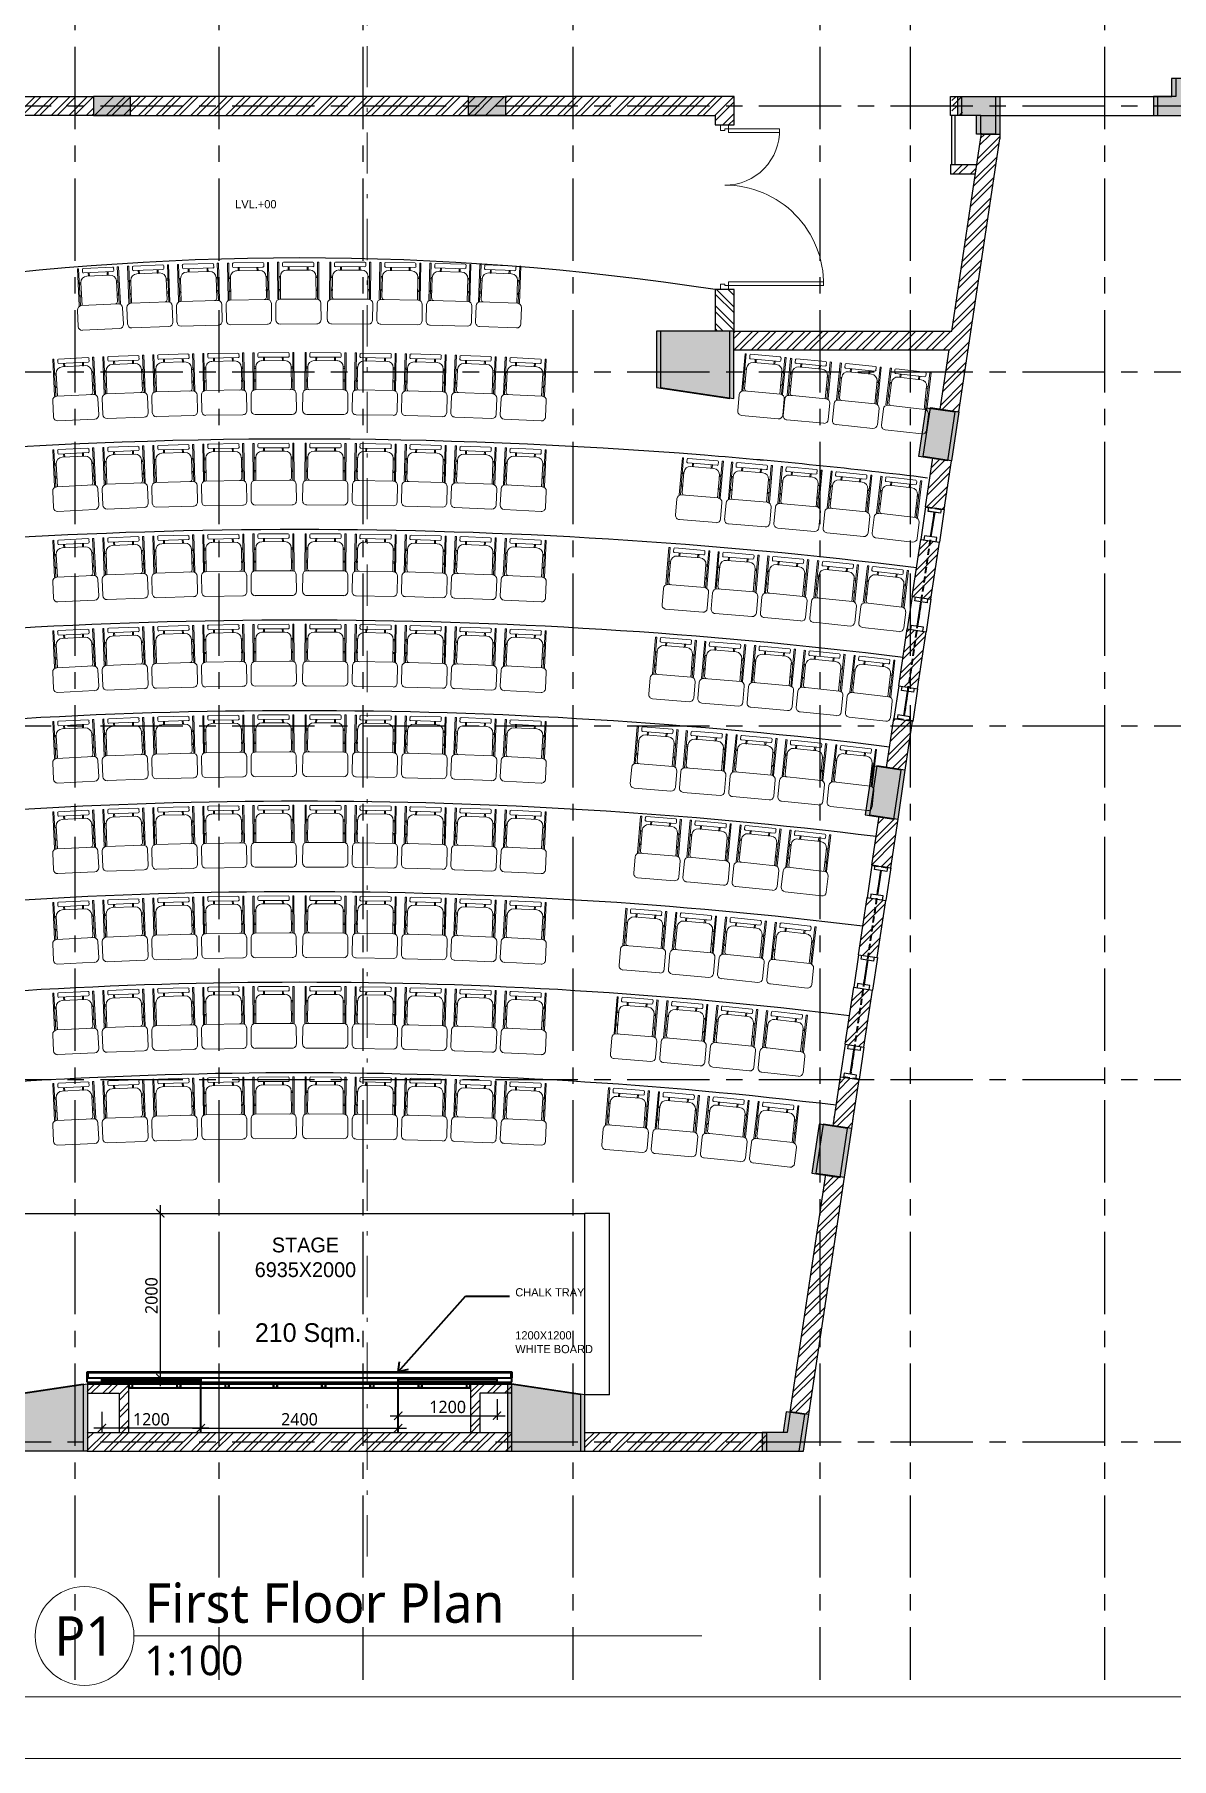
# Model space of a CAD drawing. Header units: millimetres. Extents: x 235412 to 469227, y 103223 to 235913.
# Drawn here: x 351903 to 365717, y 194099 to 215045 of the extents above; entities that cross this region are included whole.
import ezdxf
from ezdxf.enums import TextEntityAlignment as Align

# ---------------------------------------------------------------- set-up
doc = ezdxf.new("R2010")
doc.units = ezdxf.units.MM
doc.header["$MEASUREMENT"] = 0
doc.header["$PDMODE"] = 67
for name, pattern in [('CENTER', [2, 1.25, -0.25, 0.25, -0.25]), ('Dash', [6, 3, -3]), ('Dash dot', [21, 10, -5, 1, -5]), ('DASHED2', [0.375, 0.25, -0.125])]:
    doc.linetypes.add(name, pattern=pattern)
for name, color, linetype, lineweight in [('A- Ground line', 60, 'Continuous', 40), ('A-Detail Lines', 8, 'Continuous', 25), ('A-Door', 4, 'Continuous', 9), ('A-Wall Sec', 1, 'Continuous', 30), ('Ann_TitleBlock 2', 5, 'Continuous', 25), ('Anno_Tittleblock', 5, 'Continuous', 13), ('dim', 251, 'Continuous', 5), ('S-Concrete', 40, 'Continuous', 30), ('Section lines', 8, 'Continuous', 13), ('TAGS 2', 30, 'Continuous', 9)]:
    doc.layers.add(name, color=color, linetype=linetype, lineweight=lineweight)
for name, color, linetype in [('A-Anno-Dims', 7, 'Continuous'), ('A-Anno-Grid Lines', 162, 'Continuous'), ('A-Elevation', 4, 'Continuous'), ('A-Railing', 4, 'Continuous'), ('A-Wall Patt', 8, 'Continuous'), ('A-Window', 4, 'Continuous'), ('Anno_Labels', 7, 'Continuous'), ('S-Conc Patt', 9, 'Continuous')]:
    doc.layers.add(name, color=color, linetype=linetype)
doc.layers.add('frntr', color=32, linetype='Continuous', lineweight=9, true_color=0xbd5e00)
doc.layers.add('I-Furniture', color=32, linetype='Continuous', lineweight=15, true_color=0xbd5e00)
doc.styles.add('IIITD @ 100', font='trebuc.ttf', dxfattribs={"height": 210})
doc.styles.get("Standard").update_dxf_attribs({"font": 'trebuc.ttf'})
doc.styles.add('TITLE', font='swissel.ttf', dxfattribs={"height": 4.3})
doc.dimstyles.new('IIITD_WD_L @ 100', dxfattribs={"dimscale": 100, "dimtxt": 2.5, "dimasz": 1, "dimexe": 0.5, "dimexo": 0.25, "dimgap": 0.3, "dimtad": 1, "dimdec": 0, "dimrnd": 1, "dimzin": 0, "dimdsep": 46, "dimtxsty": 'Standard', "dimblk": 'ARCHTICK', "dimcen": 0.2, "dimdle": 1, "dimclrd": 8, "dimclre": 9, "dimadec": 0, "dimazin": 0, "dimtfac": 1, "dimtdec": 0, "dimtofl": 0, "dimtmove": 0, "dimatfit": 0, "dimfxl": 2, "dimfxlon": 1, "dimtolj": 1, "dimtzin": 0, "dimlwd": -1, "dimlwe": -1, "dimarcsym": 0})
pattern_1 = [(45, (-81013.17, 361424.95), (-106.066017, 106.066017), []), (45, (-80942.46, 361424.95), (-106.066017, 106.066017), [])]
pattern_2 = [(45, (390649.85, 105597.43), (-106.06602, 106.06602), []), (45, (390720.56, 105597.43), (-106.06602, 106.06602), [])]
pattern_3 = [(45, (390649.85, 105597.43), (-106.06602, 106.06602), []), (45, (390720.56, 105597.43), (-106.06602, 106.06602), [])]
pattern_4 = [(45, (427803.13, 105597.43), (-106.06602, 106.06602), []), (45, (427873.84, 105597.43), (-106.06602, 106.06602), [])]

# ---------------------------------------------------------------- blocks, each defined once
blk = doc.blocks.new('400 side opening shuuttered')
at = {"layer": 'A-Window', "color": 2, "lineweight": 40}
blk.add_line((-42426, 98202), (-42381, 97905), dxfattribs=at)
at = {"layer": 'A-Window'}
for points in [[(-42507, 98240), (-42500, 98191), (-42351, 98213), (-42359, 98262)], [(-42319, 98268), (-42260, 97872)], [(-42547, 98234), (-42488, 97838)], [(-42448, 97844), (-42455, 97894), (-42307, 97916), (-42300, 97867)]]:
    blk.add_lwpolyline(points, dxfattribs=at)
blk = doc.blocks.new('Col BIG')
at = {"layer": 'S-Concrete'}
blk.add_lwpolyline([(430436, -150129), (431326, -150129), (431326, -150816), (430436, -150949)], close=True, dxfattribs=at)
blk = doc.blocks.new('Upper WINDOW')
at = {"layer": 'A-Window', "color": 2, "linetype": 'DASHED2', "lineweight": 40, "ltscale": 300}
blk.add_line((-18120, 103110), (-18489, 100637), dxfattribs=at)
for points in [[(-18226, 103176), (-17999, 103142)], [(-18383, 100571), (-18610, 100605)]]:
    blk.add_lwpolyline(points, dxfattribs=at)
at = {"layer": 'A-Window'}
for points in [[(-18038, 103148), (-18046, 103099), (-18194, 103121), (-18187, 103171)], [(-18423, 100577), (-18415, 100626), (-18564, 100649), (-18571, 100599)]]:
    blk.add_lwpolyline(points, dxfattribs=at)
blk = doc.blocks.new('Big Door Garbage')
at = {"layer": 'A-Door', "color": 5, "lineweight": 18}
for p, q in [((-12550, 128778), (-12500, 128778)), ((-12550, 128703), (-12550, 128778)), ((-12550, 128703), (-12515, 128703)), ((-12515, 128738), (-12500, 128738)), ((-12515, 128703), (-12515, 128738)), ((-12515, 128703), (-12515, 128239)), ((-12480, 128703), (-12515, 128703)), ((-12500, 128778), (-12500, 128738)), ((-12480, 128703), (-12480, 128239)), ((-11120, 128703), (-11085, 128703)), ((-11120, 128703), (-11120, 127838)), ((-11100, 128778), (-11100, 128738)), ((-11050, 128778), (-11100, 128778)), ((-11085, 128738), (-11100, 128738)), ((-11085, 128703), (-11085, 128738)), ((-11050, 128703), (-11085, 128703)), ((-11085, 128703), (-11085, 127838))]:
    blk.add_line(p, q, dxfattribs=at)
blk.add_lwpolyline([(-11050, 128778), (-11050, 128703)], dxfattribs=at)
at = {"layer": 'A-Door', "lineweight": 18}
for centre, radius, start, end in [((-12499, 128738), 499, 268.1474, 0), ((-11101, 128738), 900, 180, 271.0475)]:
    blk.add_arc(centre, radius, start, end, dxfattribs=at)
blk = doc.blocks.new('A$C24EB465D')
at = {"layer": 'I-Furniture'}
for p, q in [((-770, 471), (-770, 456)), ((-320, 471), (-770, 471)), ((-770, 456), (-320, 456)), ((-598, 437), (-598, 456)), ((-598, 456), (-581, 456)), ((-320, 437), (-598, 437)), ((-598, 437), (-581, 437)), ((-581, 437), (-581, 456)), ((-440, 437), (-440, 456)), ((-440, 456), (-425, 456)), ((-440, 437), (-425, 437)), ((-425, 437), (-425, 456)), ((-320, -3), (-320, 445)), ((-269, 496), (-70, 496)), ((-20, 445), (-20, -3)), ((-770, 43), (-770, 399)), ((-727, 411), (-757, 411)), ((-715, 43), (-715, 399)), ((-674, 342), (-715, 342)), ((-674, 329), (-715, 329)), ((-674, 82), (-674, 361)), ((-727, 31), (-757, 31)), ((-674, 113), (-715, 113)), ((-674, 101), (-715, 101)), ((-674, 101), (-674, 113)), ((-345, 5), (-598, 5)), ((-598, 5), (-598, -14)), ((-598, 5), (-581, 5)), ((-581, 5), (-581, -14)), ((-440, 5), (-440, -14)), ((-440, 5), (-425, 5)), ((-425, 5), (-425, -14)), ((-770, -29), (-770, -14)), ((-770, -14), (-320, -14)), ((-320, -29), (-770, -29)), ((-598, -14), (-581, -14)), ((-440, -14), (-425, -14)), ((-70, -54), (-269, -54))]:
    blk.add_line(p, q, dxfattribs=at)
for centre, radius, start, end in [((-598, 361), 76.2, 90, 180), ((-269, 445), 50.8, 90, 180), ((-70, 445), 50.8, 0, 90), ((-757, 399), 12.7, 90, 180), ((-727, 399), 12.7, 0, 90), ((-757, 43), 12.7, 180, 270), ((-727, 43), 12.7, 270, 0), ((-598, 82), 76.2, 180, 270), ((-345, 31), 25.4, 270, 0), ((-269, -3), 50.8, 180, 270), ((-70, -3), 50.8, 270, 0)]:
    blk.add_arc(centre, radius, start, end, dxfattribs=at)
blk = doc.blocks.new('View Tag')
blk.add_circle((0, 0), 3)
at = {"layer": 'Anno_Labels'}
for tag, height, p in [('VIEW_NAME', 2.4, (3.64, 2)), ('VIEW_SCALE', 1.8, (3.64, -1.48))]:
    blk.add_attdef(tag, text='', height=height, dxfattribs=at).set_placement(p, align=Align.MIDDLE_LEFT)
blk.add_attdef('VIEW_TYPE', text='', height=2.4, dxfattribs=at).set_placement((0, 0), align=Align.MIDDLE_CENTER)
blk = doc.blocks.new('_ArchTick')
at = {"color": 0, "linetype": 'ByBlock', "const_width": 0.15}
blk.add_lwpolyline([(-0.5, -0.5), (0.5, 0.5)], dxfattribs=at)
blk = doc.blocks.new('*D50')
at = {"layer": 'A-Anno-Dims', "color": 9, "transparency": 16777216}
for p, q in [((353356, 200723), (353482, 200723)), ((353356, 198723), (353482, 198723))]:
    blk.add_line(p, q, dxfattribs=at)
at = {"layer": 'A-Anno-Dims', "color": 8, "transparency": 16777216}
blk.add_line((353432, 200823), (353432, 198623), dxfattribs=at)
at = {"layer": 'Defpoints', "color": 0, "transparency": 16777216}
for p in [(353331, 200723), (353331, 198723), (353432, 198723)]:
    blk.add_point(p, dxfattribs=at)
at = {"layer": 'A-Anno-Dims', "color": 8, "transparency": 16777216, "xscale": 100, "yscale": 100, "zscale": 100}
for p, rotation in [((353432, 200723), 90), ((353432, 198723), 270)]:
    blk.add_blockref('_ArchTick', p, dxfattribs=dict(at, rotation=rotation))
at = {"layer": 'A-Anno-Dims', "color": 0, "transparency": 16777216, "insert": (353325, 199723), "char_height": 150, "attachment_point": 5, "rotation": 90}
blk.add_mtext('\\A1;2000', dxfattribs=at)
blk = doc.blocks.new('_Open90')
at = {"color": 0, "linetype": 'ByBlock', "lineweight": -2}
for p, q in [((0, 0), (-1, 0)), ((-0.5, 0.5), (0, 0)), ((0, 0), (-0.5, -0.5))]:
    blk.add_line(p, q, dxfattribs=at)
blk = doc.blocks.new('*D52')
at = {"layer": 'A-Anno-Dims', "color": 9, "transparency": 16777216}
for p, q in [((353923, 198278), (353923, 198063)), ((356323, 198278), (356323, 198063))]:
    blk.add_line(p, q, dxfattribs=at)
at = {"layer": 'A-Anno-Dims', "color": 8, "transparency": 16777216}
blk.add_line((353823, 198113), (356423, 198113), dxfattribs=at)
at = {"layer": 'Defpoints', "color": 0, "transparency": 16777216}
for p in [(353923, 198303), (356323, 198303), (356323, 198113)]:
    blk.add_point(p, dxfattribs=at)
at = {"layer": 'A-Anno-Dims', "color": 8, "transparency": 16777216, "xscale": 100, "yscale": 100, "zscale": 100, "rotation": 180}
blk.add_blockref('_ArchTick', (353923, 198113), dxfattribs=at)
at = {"layer": 'A-Anno-Dims', "color": 8, "transparency": 16777216, "xscale": 100, "yscale": 100, "zscale": 100}
blk.add_blockref('_ArchTick', (356323, 198113), dxfattribs=at)
at = {"layer": 'A-Anno-Dims', "color": 0, "transparency": 16777216, "insert": (355123, 198220), "char_height": 150, "attachment_point": 5}
blk.add_mtext('\\A1;2400', dxfattribs=at)
blk = doc.blocks.new('*D53')
at = {"layer": 'A-Anno-Dims', "color": 9, "transparency": 16777216}
for p, q in [((352723, 198313), (352723, 198063)), ((353923, 198278), (353923, 198063))]:
    blk.add_line(p, q, dxfattribs=at)
at = {"layer": 'A-Anno-Dims', "color": 8, "transparency": 16777216}
blk.add_line((354023, 198113), (352623, 198113), dxfattribs=at)
at = {"layer": 'Defpoints', "color": 0, "transparency": 16777216}
for p in [(352723, 198710), (353923, 198303), (352723, 198113)]:
    blk.add_point(p, dxfattribs=at)
at = {"layer": 'A-Anno-Dims', "color": 8, "transparency": 16777216, "xscale": 100, "yscale": 100, "zscale": 100, "rotation": 180}
blk.add_blockref('_ArchTick', (352723, 198113), dxfattribs=at)
at = {"layer": 'A-Anno-Dims', "color": 8, "transparency": 16777216, "xscale": 100, "yscale": 100, "zscale": 100}
blk.add_blockref('_ArchTick', (353923, 198113), dxfattribs=at)
at = {"layer": 'A-Anno-Dims', "color": 0, "transparency": 16777216, "insert": (353323, 198220), "char_height": 150, "attachment_point": 5}
blk.add_mtext('\\A1;1200', dxfattribs=at)
blk = doc.blocks.new('*D51')
at = {"layer": 'A-Anno-Dims', "color": 9, "transparency": 16777216}
for p, q in [((356323, 198429), (356323, 198214)), ((357523, 198464), (357523, 198214))]:
    blk.add_line(p, q, dxfattribs=at)
at = {"layer": 'A-Anno-Dims', "color": 8, "transparency": 16777216}
blk.add_line((356223, 198264), (357623, 198264), dxfattribs=at)
at = {"layer": 'Defpoints', "color": 0, "transparency": 16777216}
for p in [(357523, 198710), (356323, 198454), (357523, 198264)]:
    blk.add_point(p, dxfattribs=at)
at = {"layer": 'A-Anno-Dims', "color": 8, "transparency": 16777216, "xscale": 100, "yscale": 100, "zscale": 100, "rotation": 180}
blk.add_blockref('_ArchTick', (356323, 198264), dxfattribs=at)
at = {"layer": 'A-Anno-Dims', "color": 8, "transparency": 16777216, "xscale": 100, "yscale": 100, "zscale": 100}
blk.add_blockref('_ArchTick', (357523, 198264), dxfattribs=at)
at = {"layer": 'A-Anno-Dims', "color": 0, "transparency": 16777216, "insert": (356923, 198370), "char_height": 150, "attachment_point": 5}
blk.add_mtext('\\A1;1200', dxfattribs=at)
blk = doc.blocks.new('Sttruct Acad')
at = {"layer": 'S-Conc Patt'}
for points in [[(538879, -147134), (538879, -147364), (539329, -147364), (539329, -146914), (539099, -146914), (539099, -147134)], [(536731, -147364), (536501, -147364), (536501, -147134), (536961, -147134), (536961, -147594), (536731, -147594)], [(533731, -149984), (532841, -149984), (532841, -150672), (533731, -150805)], [(536030, -151508), (536119, -150915), (536465, -150966), (536376, -151560)], [(535468, -155268), (535379, -155861), (535726, -155913), (535814, -155319)], [(534817, -159620), (534729, -160214), (535075, -160266), (535164, -159672)], [(525876, -163594), (524986, -163594), (524986, -162907), (525876, -162774)], [(531032, -163594), (531922, -163594), (531922, -162907), (531032, -162774)], [(534644, -163149), (534416, -163115), (534379, -163364), (534127, -163364), (534127, -163594), (534577, -163594)]]:
    blk.add_hatch(color=256, dxfattribs=at).paths.add_polyline_path(points)
at = {"layer": 'S-Concrete'}
for points in [[(538879, -147134), (538879, -147364), (539329, -147364), (539329, -146914), (539099, -146914), (539099, -147134), (538879, -147134)], [(536731, -147364), (536501, -147364), (536501, -147134), (536961, -147134), (536961, -147594), (536731, -147594), (536731, -147364)], [(536030, -151508), (536119, -150915), (536465, -150966), (536376, -151560), (536030, -151508)], [(535468, -155268), (535379, -155861), (535726, -155913), (535814, -155319), (535468, -155268)], [(534817, -159620), (534729, -160214), (535075, -160266), (535164, -159672), (534817, -159620)], [(534644, -163149), (534416, -163115), (534379, -163364), (534127, -163364), (534127, -163594), (534577, -163594), (534644, -163149)]]:
    blk.add_lwpolyline(points, dxfattribs=at)
at = {"layer": 'S-Concrete', "xscale": -1}
blk.add_blockref('Col BIG', (964167, 145), dxfattribs=at)
at = {"layer": 'S-Concrete', "rotation": 180}
blk.add_blockref('Col BIG', (956313, -313723), dxfattribs=at)
at = {"layer": 'S-Concrete', "xscale": -1, "rotation": 180}
blk.add_blockref('Col BIG', (100595, -313723), dxfattribs=at)
blk = doc.blocks.new('Grid Academic Lecture')
at = {"layer": 'A-Anno-Grid Lines', "linetype": 'CENTER', "ltscale": 800}
for p, q in [((6650, 2889.7), (6650, -36150.1)), ((8400, 2889.7), (8400, -36150.1)), ((10150, 2889.7), (10150, -36150.1)), ((12700, 2889.7), (12700, -36150.1)), ((15700, 2889.7), (15700, -36150.1)), ((16800, 2889.7), (16800, -36150.1)), ((19160, 2889.7), (19160, -36150.1)), ((-10639, -17030), (21940.1, -17030)), ((-10639, -20260), (21940.1, -20260)), ((-10639, -24560), (21940.1, -24560)), ((-10639, -28860), (21940.1, -28860)), ((-10639, -33260), (21940.1, -33260))]:
    blk.add_line(p, q, dxfattribs=at)
blk = doc.blocks.new('IIITD WD A1- L Format Library')
at = {"layer": 'Anno_Tittleblock', "color": 5}
blk.add_lwpolyline([(0, -7.57), (775, -7.57), (775, 573.91), (0, 573.91)], close=True, dxfattribs=at)
at = {"style": 'TITLE'}
for tag, p, height in [('PROJECT NAME 1', (779.17, 137.4), 2.98), ('PROJECT NAME 2', (779.17, 132.23), 2.98), ('PROJECT_NAME_3', (779.17, 127.37), 2.98), ('1:100@A1', (818.06, 91.92), 2.25), ('A-2.03', (844.81, 84.28), 4), ('03.04.11', (821.96, 84.64), 2.25), ('A', (858.85, 75.94), 3.66), ('AC', (827.5, 76.14), 2.25)]:
    blk.add_attdef(tag, p, '', height=height, dxfattribs=at)
for p in [(780.3, 113.01), (780.3, 106.37)]:
    blk.add_attdef('FIRST FLOOR PLAN', text='', height=3.39, dxfattribs=at).set_placement(p, align=Align.TOP_LEFT)

msp = doc.modelspace()

# ---------------------------------------------------------------- hatches: boundary and pattern name
at = {"layer": 'A-Wall Patt'}
h = msp.add_hatch(dxfattribs=at)
h.set_pattern_fill('ANSI32', color=256, scale=400, style=0)
h.set_pattern_definition(pattern_2)
h.paths.add_polyline_path([(352620.1, 214292.1), (349844.2, 214292.1), (349844.2, 213947.1), (350074.2, 213947.1), (350074.2, 214062.1), (352620.1, 214062.1)])
h = msp.add_hatch(dxfattribs=at)
h.set_pattern_fill('ANSI32', color=256, scale=400, style=0)
h.set_pattern_definition(pattern_2)
h.paths.add_polyline_path([(354411, 214292.1), (353070.1, 214292.1), (353070.1, 214062.1), (353073.7, 214062.1), (354411, 214062.1)])
h = msp.add_hatch(dxfattribs=at)
h.set_pattern_fill('ANSI32', color=256, scale=400, style=0)
h.set_pattern_definition(pattern_2)
h.paths.add_polyline_path([(357176.1, 214292.1), (354411, 214292.1), (354411, 214062.1), (357172.5, 214062.1), (357176.1, 214062.1)])
h = msp.add_hatch(dxfattribs=at)
h.set_pattern_fill('ANSI32', color=256, scale=400, style=0)
h.set_pattern_definition(pattern_2)
h.paths.add_polyline_path([(360402.1, 214292.1), (357626.1, 214292.1), (357626.1, 214062.1), (360172.1, 214062.1), (360172.1, 213947.1), (360402.1, 213947.1)])
h = msp.add_hatch(dxfattribs=at)
h.set_pattern_fill('ANSI32', color=256, scale=400, style=0)
h.set_pattern_definition([(45, (347121.91, 214223.69), (-106.066, 106.066), []), (45, (347192.62, 214223.69), (-106.066, 106.066), [])])
h.paths.add_polyline_path([(363050.4, 214292.1), (363178.1, 214292.1), (363178.1, 214177.1), (363050.4, 214177.1)])
h = msp.add_hatch(dxfattribs=at)
h.set_pattern_fill('ANSI32', color=256, scale=400, style=0)
h.set_pattern_definition(pattern_3)
h.paths.add_polyline_path([(363050.4, 214177.1), (363178.1, 214177.1), (363178.1, 214062.1), (363050.4, 214062.1)])
h = msp.add_hatch(dxfattribs=at)
h.set_pattern_fill('ANSI32', color=256, scale=400, style=0)
h.set_pattern_definition([(45, (363187.35, 211451.93), (-106.066, 106.066), []), (45, (363258.06, 211451.93), (-106.066, 106.066), [])])
h.paths.add_polyline_path([(363630, 213776.7), (363630, 213832.1), (363405.7, 213832.1), (363050.4, 211442.1), (360402.1, 211442.1), (360402.1, 211212.1), (363016, 211212.1), (362906.6, 210493.7), (363134.1, 210459.7)])
h = msp.add_hatch(dxfattribs=at)
h.set_pattern_fill('ANSI32', color=256, scale=400, style=0)
h.set_pattern_definition(pattern_3)
h.paths.add_polyline_path([(363050.4, 213462.1), (363350.7, 213462.1), (363333.6, 213347.1), (363050.4, 213347.1)], flags=17)
h = msp.add_hatch(dxfattribs=at)
h.set_pattern_fill('ANSI32', color=256, scale=400, style=0)
h.set_pattern_definition([(135, (329924.29, 105597.43), (106.06602, 106.06602), []), (135, (329853.58, 105597.43), (106.06602, 106.06602), [])])
h.paths.add_polyline_path([(360172.1, 211947.1), (360402.1, 211947.1), (360402.1, 211442.1), (360172.1, 211442.1)])
h = msp.add_hatch(dxfattribs=at)
h.set_pattern_fill('ANSI32', color=256, scale=400, style=0)
h.set_pattern_definition(pattern_1)
h.paths.add_polyline_path([(362729.2, 209307), (362956.7, 209273), (363045.4, 209866.3), (362817.9, 209900.3)])
h.paths.add_polyline_path([(362566.6, 208218.7), (362794, 208184.7), (362897.6, 208877.4), (362670.1, 208911.4)])
h.paths.add_polyline_path([(362403.9, 207130.4), (362631.3, 207096.4), (362734.9, 207789.1), (362507.4, 207823.1)])
h.paths.add_polyline_path([(362572.2, 206700.8), (362344.7, 206734.8), (362255.9, 206140.8), (362483.4, 206106.8)])
h = msp.add_hatch(dxfattribs=at)
h.set_pattern_fill('ANSI32', color=256, scale=400, style=0)
h.set_pattern_definition(pattern_1)
h.paths.add_polyline_path([(361758.8, 201259.5), (361744, 201160.6), (361516.5, 201194.6), (361085.4, 198311.2), (361313, 198277.2), (361758.8, 201259.5)])
h.paths.add_polyline_path([(361921.5, 202347.6), (361694, 202381.6), (361605.2, 201788), (361832.7, 201754)])
h.paths.add_polyline_path([(362084.1, 203435.9), (361856.7, 203469.9), (361753.1, 202777.2), (361980.6, 202743.2)])
h.paths.add_polyline_path([(362078.5, 204953.8), (362306, 204919.8), (362394.7, 205513.4), (362167.2, 205547.4)])
h.paths.add_polyline_path([(362246.8, 204524.2), (362019.4, 204558.2), (361915.8, 203865.5), (362143.3, 203831.5)])
h = msp.add_hatch(dxfattribs=at)
h.set_pattern_fill('ANSI32', color=256, scale=400, style=0)
h.set_pattern_definition(pattern_4)
h.paths.add_polyline_path([(353045.4, 198652.6), (352545.4, 198652.6), (352545.4, 198537.6), (352930.4, 198537.6), (352930.4, 198062.1), (353045.4, 198062.1)])
h = msp.add_hatch(dxfattribs=at)
h.set_pattern_fill('ANSI32', color=256, scale=400, style=0)
h.set_pattern_definition(pattern_4)
h.paths.add_polyline_path([(357200.9, 198652.6), (357700.9, 198652.6), (357700.9, 198537.6), (357315.9, 198537.6), (357315.9, 198062.1), (357200.9, 198062.1)])
h = msp.add_hatch(dxfattribs=at)
h.set_pattern_fill('ANSI32', color=256, scale=400, style=0)
h.set_pattern_definition([(45, (-81021.27, 361426.16), (-106.066017, 106.066017), []), (45, (-80950.56, 361426.16), (-106.066017, 106.066017), [])])
h.paths.add_polyline_path([(357700.9, 198062.1), (352545.4, 198062.1), (352545.4, 197832.1), (357700.9, 197832.1)])
h = msp.add_hatch(dxfattribs=at)
h.set_pattern_fill('ANSI32', color=256, scale=400, style=0)
h.set_pattern_definition([(45, (-81021.27, 361426.16), (-106.066017, 106.066017), []), (45, (-80950.56, 361426.16), (-106.066017, 106.066017), [])])
h.paths.add_polyline_path([(360788.2, 198062.1), (358591, 198062.1), (358591.4, 197832.1), (360788.2, 197832.1)])
at = {"layer": 'S-Conc Patt'}
for points in [[(365548.1, 214292.1), (365548.1, 214062.1), (365998.1, 214062.1), (365998.1, 214512.1), (365768.1, 214512.1), (365768.1, 214292.1)], [(353070.1, 214062.1), (352620.1, 214062.1), (352620.1, 214292.1), (353070.1, 214292.1)], [(357176.1, 214062.1), (357626.1, 214062.1), (357626.1, 214292.1), (357176.1, 214292.1)], [(363400, 214062.1), (363170, 214062.1), (363170, 214292.1), (363630, 214292.1), (363630, 213832.1), (363400, 213832.1)], [(360400.1, 211442.1), (359510, 211442.1), (359510, 210754.6), (360400.1, 210621.6)], [(362699.3, 209918.1), (362788, 210511.5), (363134.1, 210459.7), (363045.4, 209866.3)], [(362137.3, 206158.6), (362048.6, 205565.2), (362394.7, 205513.4), (362483.4, 206106.8)], [(361486.6, 201805.7), (361397.8, 201212.3), (361744, 201160.6), (361832.7, 201754)], [(352545.4, 197832.1), (351655.3, 197832.1), (351655.3, 198519.6), (352545.4, 198652.6)], [(357700.9, 197832.1), (358591, 197832.1), (358591, 198519.6), (357700.9, 198652.6)], [(361312.8, 198277.2), (361085.4, 198311.2), (361048.1, 198062.1), (360796.3, 198062.1), (360796.3, 197832.1), (361246.3, 197832.1)]]:
    msp.add_hatch(color=256, dxfattribs=at).paths.add_polyline_path(points)

# ---------------------------------------------------------------- linework, layer by layer
at = {"layer": 'A- Ground line'}
for p, q in [((352545.4, 198722.6), (352545.4, 198797.6)), ((352545.4, 198797.6), (357700.9, 198797.6)), ((352555.4, 198722.6), (352555.4, 198787.6)), ((352555.4, 198787.6), (357690.9, 198787.6)), ((357690.9, 198787.6), (357690.9, 198722.6)), ((357700.9, 198797.6), (357700.9, 198722.6)), ((352545.4, 198722.6), (357700.9, 198722.6)), ((352545.4, 198672.6), (352545.4, 198722.6)), ((352545.4, 198672.6), (357700.9, 198672.6)), ((352545.4, 198652.6), (357700.9, 198652.6)), ((357200.9, 198652.6), (353045.4, 198652.6)), ((353070.4, 198602.6), (357175.9, 198602.6)), ((353923.1, 198062.1), (353923.1, 198722.6)), ((356323.1, 198062.1), (356323.1, 198722.6)), ((357700.9, 198672.6), (357700.9, 198722.6))]:
    msp.add_line(p, q, dxfattribs=at)
for points in [[(353923.1, 198685.1), (352723.1, 198685.1), (352723.1, 198710.1), (353923.1, 198710.1)], [(353045.4, 198602.6), (353095.4, 198602.6), (353095.4, 198652.6), (353045.4, 198652.6)], [(353048.4, 198605.6), (353092.4, 198605.6), (353092.4, 198649.6), (353048.4, 198649.6)], [(353631.9, 198602.6), (353681.9, 198602.6), (353681.9, 198652.6), (353631.9, 198652.6)], [(353634.9, 198605.6), (353678.9, 198605.6), (353678.9, 198649.6), (353634.9, 198649.6)], [(354218.4, 198602.6), (354268.4, 198602.6), (354268.4, 198652.6), (354218.4, 198652.6)], [(354221.4, 198605.6), (354265.4, 198605.6), (354265.4, 198649.6), (354221.4, 198649.6)], [(354804.9, 198602.6), (354854.9, 198602.6), (354854.9, 198652.6), (354804.9, 198652.6)], [(354807.9, 198605.6), (354851.9, 198605.6), (354851.9, 198649.6), (354807.9, 198649.6)], [(355391.4, 198602.6), (355441.4, 198602.6), (355441.4, 198652.6), (355391.4, 198652.6)], [(355394.4, 198605.6), (355438.4, 198605.6), (355438.4, 198649.6), (355394.4, 198649.6)], [(355977.9, 198602.6), (356027.9, 198602.6), (356027.9, 198652.6), (355977.9, 198652.6)], [(355980.9, 198605.6), (356024.9, 198605.6), (356024.9, 198649.6), (355980.9, 198649.6)], [(356323.1, 198685.1), (357523.1, 198685.1), (357523.1, 198710.1), (356323.1, 198710.1)], [(356564.4, 198602.6), (356614.4, 198602.6), (356614.4, 198652.6), (356564.4, 198652.6)], [(356567.4, 198605.6), (356611.4, 198605.6), (356611.4, 198649.6), (356567.4, 198649.6)], [(357150.9, 198602.6), (357200.9, 198602.6), (357200.9, 198652.6), (357150.9, 198652.6)], [(357153.9, 198605.6), (357197.9, 198605.6), (357197.9, 198649.6), (357153.9, 198649.6)]]:
    msp.add_lwpolyline(points, close=True, dxfattribs=at)
at = {"layer": 'A-Elevation'}
for p, q in [((351655.3, 200722.6), (358591, 200722.6)), ((358591, 198519.6), (358591, 200722.6)), ((358891, 200722.6), (358591, 200722.6)), ((358891, 198519.6), (358891, 200722.6)), ((358891, 198519.6), (358591, 198519.6)), ((358891, 198519.6), (358591, 198519.6))]:
    msp.add_line(p, q, dxfattribs=at)
for points in [[(363400, 214292.1), (365721.2, 214292.1)], [(363400, 214062.1), (365998.1, 214062.1)]]:
    msp.add_lwpolyline(points, dxfattribs=at)
for centre, radius, start, end in [((355123.1, 178849.5), 33480.5, 81.32656, 98.67344), ((355123.1, 148363.6), 61766.1, 85.432454, 94.567546), ((355123.1, 148363.6), 61766.1, 82.903079, 85.432454), ((355123.1, 148363.6), 61766.1, 82.903199, 85.432454), ((355123.1, 148363.6), 60666.1, 82.903079, 97.096801), ((355123.1, 148363.6), 59566.1, 82.929033, 97.070845), ((355123.1, 148363.6), 58466.1, 82.955964, 97.043912), ((355123.1, 148363.6), 57366.1, 82.983928, 97.015946), ((355123.1, 148363.6), 56266.1, 83.01299, 96.98689), ((355123.1, 148363.6), 55166.1, 83.0432, 96.95667), ((355123.1, 148363.6), 54066.1, 83.07465, 96.92522)]:
    msp.add_arc(centre, radius, start, end, dxfattribs=at)
at = {"layer": 'A-Railing'}
for points in [[(363050.4, 213462.1), (363050.4, 214062.1)], [(363090.4, 213462.1), (363090.4, 214062.1)]]:
    msp.add_lwpolyline(points, dxfattribs=at)
at = {"layer": 'A-Wall Patt'}
for p, q in [((352636.2, 214066.2), (352862.2, 214292.1)), ((352778, 214066.5), (353003.6, 214292.1)), ((352848.8, 214066.6), (353073.1, 214290.9)), ((357173.1, 214274.9), (357190.4, 214292.1)), ((357173.1, 214062.7), (357402.5, 214292.1)), ((357173.1, 214204.2), (357261.1, 214292.1)), ((357243.2, 214062.1), (357473.2, 214292.1)), ((357384.6, 214062.1), (357614.6, 214292.1)), ((352990.6, 214066.9), (353073.1, 214149.5)), ((353061.4, 214067.1), (353073.1, 214078.8))]:
    msp.add_line(p, q, dxfattribs=at)
at = {"layer": 'A-Wall Sec'}
for p, q in [((360172.1, 213947.1), (360402.1, 213947.1)), ((360402.1, 211947.1), (360172.1, 211947.1))]:
    msp.add_line(p, q, dxfattribs=at)
for points in [[(349844.2, 213947.1), (349844.2, 214292.1), (352620.1, 214292.1), (352620.1, 214292.1), (352620.1, 214292.1)], [(357176.1, 214292.1), (353070.1, 214292.1)], [(360402.1, 213947.1), (360402.1, 214292.1), (357626.1, 214292.1), (357626.1, 214292.1), (357626.1, 214292.1)], [(363178.1, 214062.1), (363030.3, 214062.1), (363030.3, 214292.1), (363170, 214292.1)], [(352620.1, 214062.1), (350074.2, 214062.1), (350074.2, 213947.1)], [(353073.7, 214062.1), (350736.3, 214062.1)], [(353073.7, 214062.1), (357172.5, 214062.1)], [(357172.5, 214062.1), (359510, 214062.1)], [(357626.1, 214062.1), (360172.1, 214062.1), (360172.1, 213947.1)], [(363050.4, 211442.1), (363408.1, 213848)], [(363134.1, 210459.7), (363630, 213776.7)], [(363630, 213832.1), (363630, 213776.7)], [(363350.7, 213462.1), (363030.3, 213462.1)], [(363030.3, 213462.1), (363030.3, 213347.1)], [(363333.6, 213347.1), (363030.3, 213347.1)], [(360172.1, 211947.1), (360172.1, 211442.1)], [(360402.1, 211442.1), (360402.1, 211947.1)], [(360402.1, 211442.1), (363050.4, 211442.1)], [(360402.1, 211212.1), (363016, 211212.1)], [(362906.6, 210493.7), (363016, 211212.1)], [(362729.2, 209307), (362817.9, 209900.3)], [(362956.7, 209273), (363045.4, 209866.3)], [(362729.2, 209307), (362956.7, 209273)], [(362566.6, 208218.7), (362670.1, 208911.4)], [(362670.1, 208911.4), (362897.6, 208877.4)], [(362794, 208184.7), (362897.6, 208877.4)], [(362566.6, 208218.7), (362794, 208184.7)], [(362403.9, 207130.4), (362507.4, 207823.1)], [(362507.4, 207823.1), (362734.9, 207789.1)], [(362631.3, 207096.4), (362734.9, 207789.1)], [(362403.9, 207130.4), (362631.3, 207096.4)], [(362255.9, 206140.8), (362344.7, 206734.8)], [(362344.7, 206734.8), (362572.2, 206700.8)], [(362483.4, 206106.8), (362572.2, 206700.8)], [(362078.5, 204953.8), (362167.2, 205547.4)], [(362306, 204919.8), (362394.7, 205513.4)], [(362078.5, 204953.8), (362306, 204919.8)], [(361915.8, 203865.5), (362019.4, 204558.2)], [(362019.4, 204558.2), (362246.8, 204524.2)], [(362143.3, 203831.5), (362246.8, 204524.2)], [(361915.8, 203865.5), (362143.3, 203831.5)], [(361753.1, 202777.2), (361856.7, 203469.9)], [(361856.7, 203469.9), (362084.1, 203435.9)], [(361980.6, 202743.2), (362084.1, 203435.9)], [(361753.1, 202777.2), (361980.6, 202743.2)], [(361605.2, 201788), (361694, 202381.6)], [(361694, 202381.6), (361921.5, 202347.6)], [(361847.5, 201852.9), (361921.5, 202347.6)], [(361620, 201886.9), (361623, 201906.8)], [(361832.7, 201754), (361850.5, 201872.8)], [(361085.4, 198311.2), (361516.5, 201194.6)], [(361312.8, 198277.2), (361744, 201160.6)], [(352545.4, 198652.6), (353045.4, 198652.6), (353045.4, 198062.1)], [(357700.9, 198652.6), (357200.9, 198652.6), (357200.9, 198062.1)], [(352545.4, 198537.6), (352930.4, 198537.6), (352930.4, 198062.1)], [(357700.9, 198537.6), (357315.9, 198537.6), (357315.9, 198062.1)], [(352545.4, 198062.1), (357700.9, 198062.1)], [(358591, 198062.1), (360796.3, 198062.1)], [(352545.4, 197832.1), (357700.9, 197832.1)], [(358591, 197832.1), (360796.3, 197832.1)]]:
    msp.add_lwpolyline(points, dxfattribs=at)
at = {"layer": 'dim'}
msp.add_lwpolyline([(333356.2, 232679.4), (370509.5, 232679.4), (370509.5, 194850.6), (333356.2, 194850.6)], close=True, dxfattribs=at)
at = {"layer": 'S-Concrete'}
for points in [[(365548.1, 214292.1), (365548.1, 214062.1), (365998.1, 214062.1), (365998.1, 214512.1), (365768.1, 214512.1), (365768.1, 214292.1), (365548.1, 214292.1)], [(352620.1, 214292.1), (352620.1, 214062.1), (352873.1, 214062.1), (352873.1, 214062.1), (353070.1, 214062.1), (353070.1, 214292.1), (352620.1, 214292.1)], [(357626.1, 214292.1), (357626.1, 214062.1), (357373.1, 214062.1), (357373.1, 214062.1), (357176.1, 214062.1), (357176.1, 214292.1), (357626.1, 214292.1)], [(363400, 214062.1), (363170, 214062.1), (363170, 214292.1), (363630, 214292.1), (363630, 213832.1), (363400, 213832.1), (363400, 214062.1)], [(362699.3, 209918.1), (362788, 210511.5), (363134.1, 210459.7), (363045.4, 209866.3), (362699.3, 209918.1)], [(362137.3, 206158.6), (362048.6, 205565.2), (362394.7, 205513.4), (362483.4, 206106.8), (362137.3, 206158.6)], [(361486.6, 201805.7), (361397.8, 201212.3), (361744, 201160.6), (361832.7, 201754), (361486.6, 201805.7)], [(361312.8, 198277.2), (361085.4, 198311.2), (361048.1, 198062.1), (360796.3, 198062.1), (360796.3, 197832.1), (361246.3, 197832.1), (361312.8, 198277.2)]]:
    msp.add_lwpolyline(points, dxfattribs=at)
at = {"layer": 'Section lines', "linetype": 'Dash dot', "ltscale": 50}
msp.add_line((355945.3, 196555), (355945.3, 232209.4), dxfattribs=at)
at = {"layer": 'TAGS 2'}
msp.add_line((353112.3, 195588), (360010.5, 195588), dxfattribs=at)

# ---------------------------------------------------------------- block references
at = {"layer": 'A-Anno-Grid Lines'}
msp.add_blockref('Grid Academic Lecture', (345744, 231207.1), dxfattribs=at)
at = {"layer": 'A-Detail Lines', "xscale": -1.333330619614571, "yscale": 1.333330619614571, "zscale": 1.333330619616951, "rotation": 90}
msp.add_blockref('Big Door Garbage', (531940.5, 197213.8), dxfattribs=at)
at = {"layer": 'A-Wall Patt', "xscale": -1, "rotation": 9.858945659857454e-08}
for p in [(320409.9, 111038.9), (320247.3, 109950.6), (320084.6, 108862.3), (319759.2, 106685.7), (319596.5, 105597.4), (319433.8, 104509.1)]:
    msp.add_blockref('400 side opening shuuttered', p, dxfattribs=at)
at = {"layer": 'A-Wall Sec'}
for name, p in [('Sttruct Acad', (-173381.6, 361426.2)), ('Upper WINDOW', (380955.3, 106130.6)), ('Upper WINDOW', (380304.6, 101777.4))]:
    msp.add_blockref(name, p, dxfattribs=at)
at = {"layer": 'Ann_TitleBlock 2', "xscale": 71.90956750301714, "yscale": 71.90956750301714, "zscale": 71.90956750301714}
msp.add_blockref('IIITD WD A1- L Format Library', (324028.5, 194643.5), dxfattribs=at)
at = {"layer": 'frntr', "linetype": 'Dash', "xscale": -1}
for p, rotation in [((352933.6, 211453.2), 92.82827292352472), ((353533.1, 211477.3), 92.20327180000344), ((354132.5, 211495.1), 91.61329776085663), ((354731.9, 211506), 90.98957807667134), ((355331.5, 211510.2), 90.32122298814276), ((353233.1, 210377.3), 92.20327180000344), ((353832.5, 210395.1), 91.61329776085663), ((354431.9, 210406), 90.98957807667134), ((355031.5, 210410.2), 90.32122298814276), ((352633.6, 210353.2), 92.82827292352472), ((352633.6, 209253.2), 92.82827292352472), ((353233.1, 209277.3), 92.20327180000344), ((353832.5, 209295.1), 91.61329776085663), ((354431.9, 209306), 90.98957807667134), ((355031.5, 209310.2), 90.32122298814276), ((352633.7, 208153.2), 92.82827292352472), ((353233.2, 208177.3), 92.20327180000344), ((353832.5, 208195.1), 91.61329776085663), ((354432, 208206), 90.98957807667134), ((355031.6, 208210.2), 90.32122298814276), ((352633.6, 207053.2), 92.82827292352472), ((353233.1, 207077.3), 92.20327180000344), ((353832.5, 207095.1), 91.61329776085663), ((354431.9, 207106), 90.98957807667134), ((355031.5, 207110.2), 90.32122298814276), ((353233.2, 205977.3), 92.20327180000344), ((353832.5, 205995.1), 91.61329776085663), ((354432, 206006), 90.98957807667134), ((355031.6, 206010.2), 90.32122298814276), ((352633.7, 205953.2), 92.82827292352472), ((352633.6, 204853.2), 92.82827292352472), ((353233.1, 204877.3), 92.20327180000344), ((353832.4, 204895.1), 91.61329776085663), ((354431.9, 204906), 90.98957807667134), ((355031.5, 204910.2), 90.32122298814276), ((352633.7, 203753.2), 92.82827292352472), ((353233.1, 203777.3), 92.20327180000344), ((353832.5, 203795.1), 91.61329776085663), ((354432, 203806), 90.98957807667134), ((355031.6, 203810.2), 90.32122298814276), ((352633.7, 202653.2), 92.82827292352472), ((353233.2, 202677.3), 92.20327180000344), ((353832.6, 202695.1), 91.61329776085663), ((354432.1, 202706), 90.98957807667134), ((355031.7, 202710.2), 90.32122298814276), ((353233.2, 201577.3), 92.20327180000344), ((353832.6, 201595.1), 91.6132977608567), ((354432.1, 201606), 90.98957807667118), ((355031.7, 201610.2), 90.32122298814276), ((352633.7, 201553.2), 92.82827292352472)]:
    msp.add_blockref('A$C24EB465D', p, dxfattribs=dict(at, rotation=rotation))
at = {"layer": 'frntr', "linetype": 'Dash'}
for p, rotation in [((355514.9, 211510.2), 269.6786116272984), ((356114.5, 211506), 269.0102565408791), ((356714, 211495.1), 268.3865368541532), ((357313.3, 211477.3), 267.7965628158261), ((355214.9, 210410.2), 269.6786116272984), ((355814.5, 210406), 269.0102565408791), ((356414, 210395.1), 268.3865368541532), ((357013.3, 210377.3), 267.7965628158261), ((360494.4, 210397.4), 264.693366143773), ((357612.8, 210353.2), 267.1715616948262), ((361046.6, 210342.4), 264.693366143773), ((361643.7, 210285.3), 264.1472913306533), ((362239.9, 210222.8), 263.4184832081434), ((355214.9, 209310.2), 269.6786116272984), ((355814.5, 209306), 269.0102565408791), ((356414, 209295.1), 268.3865368541532), ((357013.3, 209277.3), 267.7965628158261), ((357612.8, 209253.2), 267.1715616948262), ((359739.3, 209131.9), 265.239978042593), ((360336.5, 209079.4), 265.239978042593), ((360933.7, 209029.1), 264.693366143773), ((361530.8, 208972), 264.1472913306533), ((362127, 208909.5), 263.4184832081434), ((355214.8, 208210.2), 269.6786116272984), ((355814.4, 208206), 269.0102565408791), ((356413.9, 208195.1), 268.3865368541532), ((357013.2, 208177.3), 267.7965628158261), ((357612.7, 208153.2), 267.1715616948262), ((359576.4, 208043.6), 265.239978042593), ((360173.6, 207991.1), 265.239978042593), ((360770.8, 207940.8), 264.693366143773), ((361367.9, 207883.7), 264.1472913306533), ((361964.1, 207821.2), 263.4184832081434), ((355214.9, 207110.2), 269.6786116272984), ((355814.5, 207106), 269.0102565408791), ((356414, 207095.1), 268.3865368541532), ((357013.3, 207077.3), 267.7965628158261), ((357612.8, 207053.2), 267.1715616948262), ((359413.5, 206955.3), 265.239978042593), ((360010.7, 206902.8), 265.239978042593), ((360608, 206852.5), 264.693366143773), ((361205.1, 206795.4), 264.1472913306533), ((361801.2, 206732.9), 263.4184832081434), ((355214.8, 206010.2), 269.6786116272984), ((355814.4, 206006), 269.0102565408791), ((356413.9, 205995.1), 268.3865368541532), ((357013.2, 205977.3), 267.7965628158261), ((357612.7, 205953.2), 267.1715616948262), ((359190.2, 205870), 265.239978042593), ((359787.4, 205817.5), 265.239978042593), ((360384.6, 205767.2), 264.693366143773), ((360981.7, 205710.1), 264.1472913306533), ((361577.9, 205647.5), 263.4184832081434), ((355214.9, 204910.2), 269.6786116272984), ((355814.5, 204906), 269.0102565408791), ((356414, 204895.1), 268.3865368541532), ((357013.3, 204877.3), 267.7965628158261), ((357612.8, 204853.2), 267.1715616948262), ((359231.6, 204780.5), 265.239978042593), ((359828.9, 204730.2), 264.693366143773), ((360425.9, 204673.1), 264.1472913306533), ((361022.4, 204610.3), 263.4670174527047), ((355214.8, 203810.2), 269.6786116272984), ((355814.4, 203806), 269.0102565408791), ((356413.9, 203795.1), 268.3865368541532), ((357013.2, 203777.3), 267.7965628158261), ((357612.7, 203753.2), 267.1715616948262), ((359054.5, 203659.5), 265.3780463945899), ((359652.1, 203610), 264.7678364768712), ((360248.8, 203554.2), 264.1311530321659), ((360845.6, 203490.1), 263.5660806292236), ((355214.7, 202710.2), 269.6786116272984), ((355814.3, 202706), 269.0102565408791), ((356413.8, 202695.1), 268.3865368541532), ((357013.2, 202677.3), 267.7965628158261), ((357612.7, 202653.2), 267.1715616948262), ((358948.3, 202584.1), 265.4414304865318), ((359546.5, 202535.3), 264.8119640948619), ((360144.1, 202480), 264.1756447495587), ((360740.7, 202417.9), 263.5495626420637), ((355214.7, 201610.2), 269.6786116272984), ((355814.3, 201606), 269.0102565408791), ((356413.8, 201595.1), 268.3865368541532), ((357013.2, 201577.3), 267.7965628158262), ((357612.7, 201553.2), 267.1715616948263), ((358845.8, 201478.6), 265.5118143915901), ((359443.4, 201430.5), 264.8338196194155), ((360040.4, 201376.4), 264.1472913306533), ((360636.8, 201314.6), 263.5933156823295)]:
    msp.add_blockref('A$C24EB465D', p, dxfattribs=dict(at, rotation=rotation))
at = {"layer": 'S-Concrete', "xscale": -1}
msp.add_blockref('Col BIG', (790836.4, 361571), dxfattribs=at)
at = {"layer": 'S-Concrete', "rotation": 180}
msp.add_blockref('Col BIG', (782981.7, 47703.3), dxfattribs=at)
at = {"layer": 'S-Concrete', "xscale": -1, "rotation": 180}
msp.add_blockref('Col BIG', (-72735.4, 47703.3), dxfattribs=at)
at = {"layer": 'TAGS 2'}
ref = msp.add_blockref('View Tag', (352512.3, 195588), dxfattribs=dict(at, xscale=200, yscale=200, zscale=200))
ref.add_attrib('VIEW_TYPE', 'P1', dxfattribs={"layer": '0', "height": 480}).set_placement((352512.3, 195588), align=Align.MIDDLE_CENTER)
ref.add_attrib('VIEW_NAME', 'First Floor Plan', dxfattribs={"layer": '0', "height": 480}).set_placement((353240.5, 195988.9), align=Align.MIDDLE_LEFT)
ref.add_attrib('VIEW_SCALE', '1:100', dxfattribs={"layer": '0', "height": 360}).set_placement((353240.5, 195291.7), align=Align.MIDDLE_LEFT)

# ---------------------------------------------------------------- texts
at = {"layer": 'TAGS 2', "style": 'IIITD @ 100'}
for s, insert, char_height, width, attachment_point in [('{\\fCentury Gothic|b0|i0|c0|p34;LVL.+00}', (354342, 213033.4), 100, 2150.974, 1), ('{\\fCentury Gothic|b0|i0|c0|p34;STAGE \\P6935X2000}', (355195.2, 200187.4), 180, 2904.43, 5), ('{\\fCentury Gothic|b0|i0|c0|p34;CHALK TRAY}', (357744.8, 199813.7), 100, 2150.974, 1), ('{\\fCentury Gothic|b0|i0|c0|p34;210 Sqm.}', (355230.6, 199239.7), 226.8, 4243.166, 5), ('{\\fCentury Gothic|b0|i0|c0|p34;1200X1200 \\PWHITE BOARD}', (357744.8, 199290.9), 100, 2150.974, 1)]:
    msp.add_mtext(s, dxfattribs=dict(at, insert=insert, char_height=char_height, width=width, attachment_point=attachment_point))

# ---------------------------------------------------------------- dimensions: what is measured, and where the dimension line sits
at = {"layer": 'A-Anno-Dims'}
for base, p1, p2, angle, picture, middle in [((353431.6, 198722.6), (353331.2, 200722.6), (353331.2, 198722.6), 90, '*D50', (353325.3, 199722.6)), ((352723.1, 198113.2), (353923.1, 198303.2), (352723.1, 198710.1), 180, '*D53', (353323.1, 198219.5))]:
    dim = msp.add_linear_dim(base=base, p1=p1, p2=p2, angle=angle, dimstyle='IIITD_WD_L @ 100', override={"dimtxt": 1.5, "dimldrblk": 'Open90', "dimarcsym": 1}, dxfattribs=at)
    dim.commit()
    dim.dimension.update_dxf_attribs({"geometry": picture, "text_midpoint": middle})
for base, p1, p2, picture, middle in [((357523.1, 198263.9), (356323.1, 198453.9), (357523.1, 198710.1), '*D51', (356923.1, 198370.2)), ((356323.1, 198113.2), (353923.1, 198303.2), (356323.1, 198303.2), '*D52', (355123.1, 198219.5))]:
    dim = msp.add_linear_dim(base=base, p1=p1, p2=p2, dimstyle='IIITD_WD_L @ 100', override={"dimtxt": 1.5, "dimldrblk": 'Open90', "dimarcsym": 1}, dxfattribs=at)
    dim.commit()
    dim.dimension.update_dxf_attribs({"geometry": picture, "text_midpoint": middle})

# ---------------------------------------------------------------- leaders
at = {"layer": 'A- Ground line'}
msp.add_leader([(356323.1, 198797.6), (357141.9, 199718.4), (357676.2, 199718.4)], dimstyle='IIITD_WD_L @ 100', override={"dimgap": 0.3, "dimtad": 0, "dimldrblk": 'Open90', "dimarcsym": 1}, dxfattribs=at)

doc.saveas('drawing.dxf')
